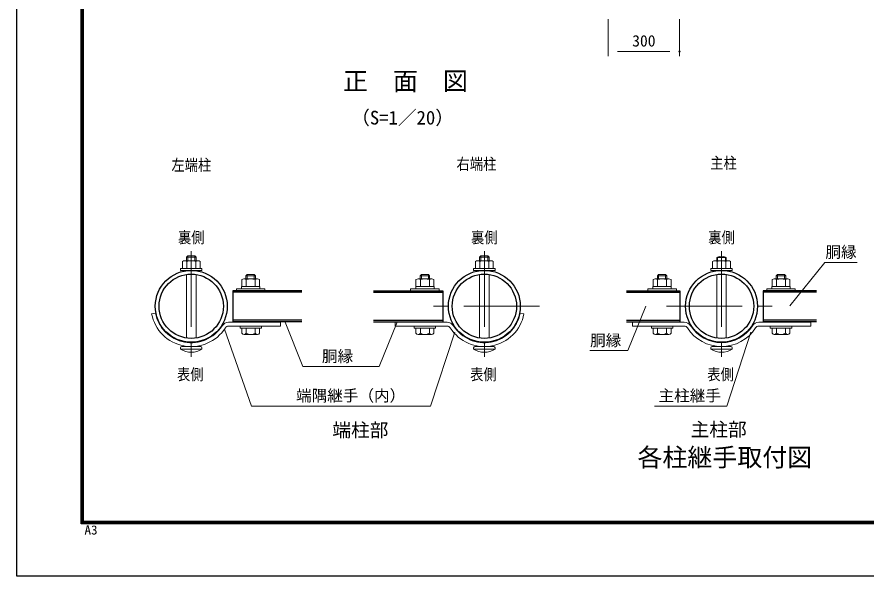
# Model space of a CAD drawing. Units: millimetres, scale not verified. Extents: x -4200 to 4200, y -2970 to 2970.
# Drawn here: x -4200 to -629, y -2970 to -617 of the extents above; entities that cross this region are included whole.
import ezdxf
from ezdxf.enums import TextEntityAlignment as Align

# ---------------------------------------------------------------- set-up
doc = ezdxf.new("R2010")
doc.units = ezdxf.units.MM
doc.header["$LTSCALE"] = 10
doc.header["$PDMODE"] = 32
doc.header["$PDSIZE"] = 5
doc.linetypes.add('USER1', pattern=[50.8, 31.75, -6.35, 6.35, -6.35])
for name, color, linetype, lineweight in [('0-0_D-STR1', 1, 'Continuous', 25), ('0-1_D-BMK', 2, 'USER1', 13), ('0-3_D-STR-DIM', 7, 'Continuous', 13), ('0-6_D-STR3', 3, 'Continuous', 13), ('0-7_D-TTL-TXT', 7, 'Continuous', 25), ('0-A_D-STR-TXT', 7, 'Continuous', 13), ('0-D_D-TTL', 2, 'Continuous', 25)]:
    doc.layers.add(name, color=color, linetype=linetype, lineweight=lineweight)
doc.layers.add('0-5_Defpoints', color=8, linetype='Continuous')
doc.styles.add('ＭＳ ゴシック', font='')
doc.styles.get('ＭＳ ゴシック').set_extended_font_data('MS Gothic')

msp = doc.modelspace()

# ---------------------------------------------------------------- linework, layer by layer
at = {"layer": '0-0_D-STR1'}
for p, q in [((-3001, -1769.43), (-3291.73, -1769.43)), ((-3291.73, -1769.43), (-3291.73, -1899.43)), ((-3001, -1775.43), (-3291.73, -1775.43)), ((-2699.75, -1769.43), (-2409.02, -1769.43)), ((-2699.75, -1775.43), (-2409.02, -1775.43)), ((-2409.02, -1769.43), (-2409.02, -1899.43)), ((-1635.91, -1769.43), (-1411.43, -1769.43)), ((-1635.91, -1775.43), (-1411.43, -1775.43)), ((-1411.43, -1769.43), (-1411.43, -1899.43)), ((-836.95, -1769.43), (-1061.43, -1769.43)), ((-1061.43, -1769.43), (-1061.43, -1899.43)), ((-836.95, -1775.43), (-1061.43, -1775.43)), ((-3001, -1893.43), (-3291.73, -1893.43)), ((-3001, -1899.43), (-3291.73, -1899.43)), ((-2699.75, -1893.43), (-2409.02, -1893.43)), ((-2699.75, -1899.43), (-2409.02, -1899.43)), ((-1635.91, -1893.43), (-1411.43, -1893.43)), ((-1635.91, -1899.43), (-1411.43, -1899.43)), ((-836.95, -1893.43), (-1061.43, -1893.43)), ((-836.95, -1899.43), (-1061.43, -1899.43))]:
    msp.add_line(p, q, dxfattribs=at)
for centre, radius in [((-3466.73, -1834.43), 151.25), ((-3466.73, -1834.43), 135.25), ((-2234.02, -1834.43), 151.25), ((-2234.02, -1834.43), 135.25), ((-1236.43, -1834.43), 151.25), ((-1236.43, -1834.43), 135.25)]:
    msp.add_circle(centre, radius, dxfattribs=at)
at = {"layer": '0-1_D-BMK'}
for p, q in [((-3466.73, -1603.18), (-3466.73, -2065.68)), ((-2234.02, -1603.18), (-2234.02, -2065.68)), ((-1236.43, -1603.18), (-1236.43, -2065.68)), ((-2002.76, -1834.43), (-2465.27, -1834.43)), ((-1467.69, -1834.43), (-1005.18, -1834.43))]:
    msp.add_line(p, q, dxfattribs=at)
at = {"layer": '0-3_D-STR-DIM'}
for p, q in [((-1713.33, -625.44), (-1713.33, -782.34)), ((-1413.33, -625.44), (-1413.33, -782.34)), ((-1673.33, -762.34), (-1453.33, -762.34))]:
    msp.add_line(p, q, dxfattribs=at)
at = {"layer": '0-5_Defpoints'}
msp.add_point((-1413.33, -762.34), dxfattribs=at)
at = {"layer": '0-6_D-STR3'}
for p, q in [((-3486.73, -1628.08), (-3481.33, -1622.68)), ((-3486.73, -1628.08), (-3446.73, -1628.08)), ((-3486.73, -1628.08), (-3486.73, -1642.68)), ((-3481.33, -1642.68), (-3481.33, -1622.68)), ((-3481.33, -1622.68), (-3452.13, -1622.68)), ((-3452.13, -1642.68), (-3452.13, -1622.68)), ((-3446.73, -1628.08), (-3452.13, -1622.68)), ((-3446.73, -1628.08), (-3446.73, -1642.68)), ((-2254.02, -1628.08), (-2248.62, -1622.68)), ((-2214.02, -1628.08), (-2254.02, -1628.08)), ((-2254.02, -1628.08), (-2254.02, -1642.68)), ((-2248.62, -1642.68), (-2248.62, -1622.68)), ((-2219.42, -1622.68), (-2248.62, -1622.68)), ((-2219.42, -1642.68), (-2219.42, -1622.68)), ((-2214.02, -1628.08), (-2219.42, -1622.68)), ((-2214.02, -1628.08), (-2214.02, -1642.68)), ((-1256.43, -1642.68), (-1256.43, -1629.18)), ((-1256.43, -1629.18), (-1216.43, -1629.18)), ((-1253.05, -1642.68), (-1253.05, -1627.56)), ((-1219.82, -1642.68), (-1219.82, -1627.56)), ((-1216.43, -1642.68), (-1216.43, -1629.18)), ((-3511.73, -1675.18), (-3511.73, -1683.18)), ((-3505.23, -1675.18), (-3428.23, -1675.18)), ((-3504.23, -1675.18), (-3504.23, -1646.18)), ((-3429.23, -1675.18), (-3504.23, -1675.18)), ((-3437.84, -1642.68), (-3495.57, -1642.68)), ((-3485.48, -1675.18), (-3485.48, -1646.18)), ((-3447.98, -1675.18), (-3447.98, -1646.18)), ((-3429.23, -1675.18), (-3429.23, -1646.18)), ((-2195.52, -1675.18), (-2272.52, -1675.18)), ((-2271.52, -1675.18), (-2271.52, -1646.18)), ((-2271.52, -1675.18), (-2196.52, -1675.18)), ((-2262.91, -1642.68), (-2205.18, -1642.68)), ((-2252.77, -1675.18), (-2252.77, -1646.18)), ((-2215.27, -1675.18), (-2215.27, -1646.18)), ((-2196.52, -1675.18), (-2196.52, -1646.18)), ((-2189.02, -1675.18), (-2189.02, -1683.18)), ((-1197.93, -1675.18), (-1274.93, -1675.18)), ((-1273.93, -1675.18), (-1273.93, -1646.18)), ((-1273.93, -1675.18), (-1198.93, -1675.18)), ((-1265.32, -1642.68), (-1207.6, -1642.68)), ((-1255.18, -1675.18), (-1255.18, -1646.18)), ((-1217.68, -1675.18), (-1217.68, -1646.18)), ((-1198.93, -1675.18), (-1198.93, -1646.18)), ((-1191.43, -1675.18), (-1191.43, -1683.18)), ((-3421.73, -1683.18), (-3511.73, -1683.18)), ((-3486.73, -1700.67), (-3486.73, -1968.19)), ((-3446.73, -1700.67), (-3446.73, -1968.19)), ((-3236.73, -1718.93), (-3236.73, -1705.93)), ((-3201.73, -1700.93), (-3231.73, -1700.93)), ((-3231.73, -1718.93), (-3231.73, -1700.93)), ((-3201.73, -1718.93), (-3201.73, -1700.93)), ((-3196.73, -1705.93), (-3201.73, -1700.93)), ((-3196.73, -1718.93), (-3196.73, -1705.93)), ((-2504.02, -1705.93), (-2499.02, -1700.93)), ((-2504.02, -1718.93), (-2504.02, -1705.93)), ((-2499.02, -1718.93), (-2499.02, -1700.93)), ((-2499.02, -1700.93), (-2469.02, -1700.93)), ((-2469.02, -1718.93), (-2469.02, -1700.93)), ((-2464.02, -1718.93), (-2464.02, -1705.93)), ((-2279.02, -1683.18), (-2189.02, -1683.18)), ((-2254.02, -1700.67), (-2254.02, -1968.19)), ((-2214.02, -1700.67), (-2214.02, -1968.19)), ((-1506.43, -1718.93), (-1506.43, -1705.93)), ((-1471.43, -1700.93), (-1501.43, -1700.93)), ((-1501.43, -1718.93), (-1501.43, -1700.93)), ((-1466.43, -1705.93), (-1471.43, -1700.93)), ((-1471.43, -1718.93), (-1471.43, -1700.93)), ((-1466.43, -1718.93), (-1466.43, -1705.93)), ((-1281.43, -1683.18), (-1191.43, -1683.18)), ((-1256.43, -1700.67), (-1256.43, -1968.19)), ((-1216.43, -1700.67), (-1216.43, -1968.19)), ((-1006.43, -1705.93), (-1001.43, -1700.93)), ((-1006.43, -1718.93), (-1006.43, -1705.93)), ((-1001.43, -1700.93), (-971.43, -1700.93)), ((-1001.43, -1718.93), (-1001.43, -1700.93)), ((-971.43, -1718.93), (-971.43, -1700.93)), ((-966.43, -1718.93), (-966.43, -1705.93)), ((-3254.23, -1751.43), (-3254.23, -1722.43)), ((-3187.84, -1718.93), (-3245.57, -1718.93)), ((-3235.48, -1751.43), (-3235.48, -1722.43)), ((-3197.98, -1751.43), (-3197.98, -1722.43)), ((-3179.23, -1751.43), (-3179.23, -1722.43)), ((-2521.52, -1751.43), (-2521.52, -1722.43)), ((-2512.91, -1718.93), (-2455.18, -1718.93)), ((-2502.77, -1751.43), (-2502.77, -1722.43)), ((-2465.27, -1751.43), (-2465.27, -1722.43)), ((-2446.52, -1751.43), (-2446.52, -1722.43)), ((-1523.93, -1751.43), (-1523.93, -1722.43)), ((-1457.54, -1718.93), (-1515.27, -1718.93)), ((-1505.18, -1751.43), (-1505.18, -1722.43)), ((-1467.68, -1751.43), (-1467.68, -1722.43)), ((-1448.93, -1751.43), (-1448.93, -1722.43)), ((-1023.93, -1751.43), (-1023.93, -1722.43)), ((-1015.32, -1718.93), (-957.6, -1718.93)), ((-1005.18, -1751.43), (-1005.18, -1722.43)), ((-967.68, -1751.43), (-967.68, -1722.43)), ((-948.93, -1751.43), (-948.93, -1722.43)), ((-3276.73, -1761.43), (-3156.73, -1761.43)), ((-3276.73, -1769.43), (-3276.73, -1761.43)), ((-3276.73, -1769.43), (-3276.73, -1761.43)), ((-3276.73, -1769.43), (-3156.73, -1769.43)), ((-3255.23, -1751.43), (-3178.23, -1751.43)), ((-3255.23, -1761.43), (-3255.23, -1751.43)), ((-3179.23, -1751.43), (-3254.23, -1751.43)), ((-3178.23, -1761.43), (-3178.23, -1751.43)), ((-3156.73, -1769.43), (-3156.73, -1761.43)), ((-3156.73, -1769.43), (-3156.73, -1761.43)), ((-2544.02, -1761.43), (-2424.02, -1761.43)), ((-2544.02, -1769.43), (-2544.02, -1761.43)), ((-2544.02, -1769.43), (-2544.02, -1761.43)), ((-2544.02, -1769.43), (-2424.02, -1769.43)), ((-2445.52, -1751.43), (-2522.52, -1751.43)), ((-2522.52, -1761.43), (-2522.52, -1751.43)), ((-2521.52, -1751.43), (-2446.52, -1751.43)), ((-2445.52, -1761.43), (-2445.52, -1751.43)), ((-2424.02, -1769.43), (-2424.02, -1761.43)), ((-2424.02, -1769.43), (-2424.02, -1761.43)), ((-1546.43, -1761.43), (-1426.43, -1761.43)), ((-1546.43, -1769.43), (-1546.43, -1761.43)), ((-1546.43, -1769.43), (-1546.43, -1761.43)), ((-1546.43, -1769.43), (-1426.43, -1769.43)), ((-1524.93, -1751.43), (-1447.93, -1751.43)), ((-1524.93, -1761.43), (-1524.93, -1751.43)), ((-1448.93, -1751.43), (-1523.93, -1751.43)), ((-1447.93, -1761.43), (-1447.93, -1751.43)), ((-1426.43, -1769.43), (-1426.43, -1761.43)), ((-1426.43, -1769.43), (-1426.43, -1761.43)), ((-1046.43, -1761.43), (-926.43, -1761.43)), ((-1046.43, -1769.43), (-1046.43, -1761.43)), ((-1046.43, -1769.43), (-1046.43, -1761.43)), ((-1046.43, -1769.43), (-926.43, -1769.43)), ((-947.93, -1751.43), (-1024.93, -1751.43)), ((-1024.93, -1761.43), (-1024.93, -1751.43)), ((-1023.93, -1751.43), (-948.93, -1751.43)), ((-947.93, -1761.43), (-947.93, -1751.43)), ((-926.43, -1769.43), (-926.43, -1761.43)), ((-926.43, -1769.43), (-926.43, -1761.43)), ((-3617.68, -1863.65), (-3633.39, -1866.69)), ((-2083.07, -1863.65), (-2067.36, -1866.69)), ((-3309.88, -1901.93), (-3091.73, -1901.93)), ((-3309.88, -1917.93), (-3091.73, -1917.93)), ((-3171.73, -1925.93), (-3261.73, -1925.93)), ((-3254.23, -1901.93), (-3254.23, -1899.43)), ((-3179.23, -1901.93), (-3254.23, -1901.93)), ((-3254.23, -1948.03), (-3254.23, -1925.93)), ((-3179.23, -1925.93), (-3254.23, -1925.93)), ((-3235.52, -1948.03), (-3235.52, -1925.93)), ((-3235.48, -1901.93), (-3235.48, -1899.43)), ((-3197.98, -1901.93), (-3197.98, -1899.43)), ((-3197.94, -1948.03), (-3197.94, -1925.93)), ((-3179.23, -1901.93), (-3179.23, -1899.43)), ((-3179.23, -1948.03), (-3179.23, -1925.93)), ((-3171.73, -1917.93), (-3171.73, -1925.93)), ((-3091.73, -1917.93), (-3091.73, -1901.93)), ((-2609.02, -1917.93), (-2609.02, -1901.93)), ((-2390.87, -1901.93), (-2609.02, -1901.93)), ((-2390.87, -1917.93), (-2609.02, -1917.93)), ((-2529.02, -1917.93), (-2529.02, -1925.93)), ((-2529.02, -1925.93), (-2439.02, -1925.93)), ((-2521.52, -1901.93), (-2521.52, -1899.43)), ((-2521.52, -1901.93), (-2446.52, -1901.93)), ((-2521.52, -1948.03), (-2521.52, -1925.93)), ((-2521.52, -1925.93), (-2446.52, -1925.93)), ((-2502.81, -1948.03), (-2502.81, -1925.93)), ((-2502.77, -1901.93), (-2502.77, -1899.43)), ((-2465.27, -1901.93), (-2465.27, -1899.43)), ((-2465.23, -1948.03), (-2465.23, -1925.93)), ((-2446.52, -1901.93), (-2446.52, -1899.43)), ((-2446.52, -1948.03), (-2446.52, -1925.93)), ((-1393.29, -1901.93), (-1611.43, -1901.93)), ((-1611.43, -1901.93), (-1611.43, -1917.93)), ((-1393.29, -1917.93), (-1611.43, -1917.93)), ((-1531.43, -1917.93), (-1531.43, -1925.93)), ((-1531.43, -1925.93), (-1441.43, -1925.93)), ((-1523.93, -1901.93), (-1523.93, -1899.43)), ((-1523.93, -1901.93), (-1523.93, -1899.43)), ((-1523.93, -1901.93), (-1448.93, -1901.93)), ((-1448.93, -1901.93), (-1523.93, -1901.93)), ((-1523.93, -1948.03), (-1523.93, -1925.93)), ((-1523.93, -1925.93), (-1448.93, -1925.93)), ((-1505.22, -1948.03), (-1505.22, -1925.93)), ((-1505.18, -1901.93), (-1505.18, -1899.43)), ((-1505.18, -1901.93), (-1505.18, -1899.43)), ((-1467.68, -1901.93), (-1467.68, -1899.43)), ((-1467.68, -1901.93), (-1467.68, -1899.43)), ((-1467.64, -1948.03), (-1467.64, -1925.93)), ((-1448.93, -1901.93), (-1448.93, -1899.43)), ((-1448.93, -1901.93), (-1448.93, -1899.43)), ((-1448.93, -1948.03), (-1448.93, -1925.93)), ((-1079.58, -1901.93), (-861.43, -1901.93)), ((-1079.58, -1917.93), (-861.43, -1917.93)), ((-1031.43, -1917.93), (-1031.43, -1925.93)), ((-1031.43, -1925.93), (-941.43, -1925.93)), ((-1023.93, -1901.93), (-1023.93, -1899.43)), ((-1023.93, -1901.93), (-948.93, -1901.93)), ((-1023.93, -1948.03), (-1023.93, -1925.93)), ((-1023.93, -1925.93), (-948.93, -1925.93)), ((-1005.22, -1948.03), (-1005.22, -1925.93)), ((-1005.18, -1901.93), (-1005.18, -1899.43)), ((-967.68, -1901.93), (-967.68, -1899.43)), ((-967.64, -1948.03), (-967.64, -1925.93)), ((-948.93, -1901.93), (-948.93, -1899.43)), ((-948.93, -1948.03), (-948.93, -1925.93)), ((-861.43, -1901.93), (-861.43, -1917.93)), ((-3188.58, -1953.43), (-3244.88, -1953.43)), ((-2512.16, -1953.43), (-2455.87, -1953.43)), ((-1514.58, -1953.43), (-1458.29, -1953.43)), ((-1014.58, -1953.43), (-958.29, -1953.43)), ((-3511.73, -2015.18), (-3511.73, -2009.68)), ((-3511.73, -2015.18), (-3421.73, -2015.18)), ((-3506.73, -2004.18), (-3426.73, -2004.18)), ((-3506.23, -2004.18), (-3427.23, -2004.18)), ((-3421.73, -2015.18), (-3421.73, -2009.68)), ((-2279.02, -2015.18), (-2279.02, -2009.68)), ((-2189.02, -2015.18), (-2279.02, -2015.18)), ((-2194.02, -2004.18), (-2274.02, -2004.18)), ((-2194.52, -2004.18), (-2273.52, -2004.18)), ((-2189.02, -2015.18), (-2189.02, -2009.68)), ((-1281.43, -2015.18), (-1281.43, -2009.68)), ((-1281.43, -2015.18), (-1191.43, -2015.18)), ((-1275.93, -2004.18), (-1196.93, -2004.18)), ((-1191.43, -2015.18), (-1191.43, -2009.68))]:
    msp.add_line(p, q, dxfattribs=at)
for points in [[(-3511.73, -1675.18), (-3421.73, -1675.18), (-3421.73, -1683.18)], [(-2189.02, -1675.18), (-2279.02, -1675.18), (-2279.02, -1683.18)], [(-1191.43, -1675.18), (-1281.43, -1675.18), (-1281.43, -1683.18)], [(-3196.73, -1705.93), (-3236.73, -1705.93), (-3231.73, -1700.93)], [(-2504.02, -1705.93), (-2464.02, -1705.93), (-2469.02, -1700.93)], [(-1466.43, -1705.93), (-1506.43, -1705.93), (-1501.43, -1700.93)], [(-1006.43, -1705.93), (-966.43, -1705.93), (-971.43, -1700.93)], [(-3171.73, -1917.93), (-3261.73, -1917.93), (-3261.73, -1925.93)], [(-2529.02, -1917.93), (-2439.02, -1917.93), (-2439.02, -1925.93)], [(-1531.43, -1917.93), (-1441.43, -1917.93), (-1441.43, -1925.93)], [(-1031.43, -1917.93), (-941.43, -1917.93), (-941.43, -1925.93)]]:
    msp.add_lwpolyline(points, dxfattribs=at)
for centre, radius, start, end in [((-1236.43, -1666.68), 42.5, 61.92751, 118.07249), ((-3494.85, -1656.91), 14.25, 48.86505, 131.13495), ((-3466.73, -1694.65), 51.97, 68.85295, 111.14705), ((-3438.6, -1656.9), 14.24, 48.83491, 131.16509), ((-2262.14, -1656.9), 14.24, 48.83491, 131.16509), ((-2234.02, -1694.65), 51.97, 68.85295, 111.14705), ((-2205.89, -1656.91), 14.25, 48.86505, 131.13495), ((-1264.56, -1656.9), 14.24, 48.83491, 131.16509), ((-1236.43, -1694.65), 51.97, 68.85295, 111.14705), ((-1208.31, -1656.91), 14.25, 48.86505, 131.13495), ((-3244.85, -1733.16), 14.25, 48.86505, 131.13495), ((-3216.73, -1770.9), 51.97, 68.85295, 111.14705), ((-3188.6, -1733.15), 14.24, 48.83491, 131.16509), ((-2512.14, -1733.15), 14.24, 48.83491, 131.16509), ((-2484.02, -1770.9), 51.97, 68.85295, 111.14705), ((-2455.89, -1733.16), 14.25, 48.86505, 131.13495), ((-1514.56, -1733.16), 14.25, 48.86505, 131.13495), ((-1486.43, -1770.9), 51.97, 68.85295, 111.14705), ((-1458.31, -1733.15), 14.24, 48.83491, 131.16509), ((-1014.56, -1733.15), 14.24, 48.83491, 131.16509), ((-986.43, -1770.9), 51.97, 68.85295, 111.14705), ((-958.31, -1733.16), 14.25, 48.86505, 131.13495), ((-3466.73, -1834.43), 169.75, 190.95712, 327.61089), ((-3466.73, -1834.43), 153.75, 190.95712, 327.61089), ((-2234.02, -1834.43), 169.75, 212.38911, 349.04288), ((-2234.02, -1834.43), 153.75, 212.38911, 349.04288), ((-3309.88, -1933.93), 32, 90, 147.61089), ((-3309.88, -1933.93), 16, 90, 147.61089), ((-2390.87, -1933.93), 32, 32.38911, 90), ((-2390.87, -1933.93), 16, 32.38911, 90), ((-1393.29, -1933.93), 32, 32.38911, 90), ((-1393.29, -1933.93), 16, 32.38911, 90), ((-1236.43, -1834.43), 169.75, 212.38911, 270), ((-1236.43, -1834.43), 153.75, 212.38911, 270), ((-1236.43, -1834.43), 153.75, 270, 327.61089), ((-1236.43, -1834.43), 169.75, 270, 327.61089), ((-1079.58, -1933.93), 32, 90, 147.61089), ((-1079.58, -1933.93), 16, 90, 147.61089), ((-3244.88, -1942.63), 10.8, 210, 330), ((-3216.73, -1918.04), 35.39, 237.93138, 302.06862), ((-3188.58, -1942.63), 10.8, 210, 330), ((-2512.16, -1942.63), 10.8, 210, 330), ((-2484.02, -1918.04), 35.39, 237.93138, 302.06862), ((-2455.87, -1942.63), 10.8, 210, 330), ((-1514.58, -1942.63), 10.8, 210, 330), ((-1486.43, -1918.04), 35.39, 237.93138, 302.06862), ((-1458.29, -1942.63), 10.8, 210, 330), ((-1014.58, -1942.63), 10.8, 210, 330), ((-986.43, -1918.04), 35.39, 237.93138, 302.06862), ((-958.29, -1942.63), 10.8, 210, 330), ((-3506.23, -2009.68), 5.5, 90, 180), ((-3466.73, -1943.79), 84.39, 237.77316, 302.22684), ((-3427.23, -2009.68), 5.5, 0, 90), ((-2273.52, -2009.68), 5.5, 90, 180), ((-2234.02, -1943.79), 84.39, 237.77316, 302.22684), ((-2194.52, -2009.68), 5.5, 0, 90), ((-1275.93, -2009.68), 5.5, 90, 180), ((-1236.43, -1943.79), 84.39, 237.77316, 302.22684), ((-1196.93, -2009.68), 5.5, 0, 90)]:
    msp.add_arc(centre, radius, start, end, dxfattribs=at)
at = {"layer": '0-A_D-STR-TXT'}
for p, q in [((-802.14, -1650.1), (-949.51, -1832.72)), ((-802.14, -1650.1), (-666.22, -1650.1)), ((-1630.29, -2021.06), (-1555.37, -1834.38)), ((-2996.88, -2087.97), (-3071.79, -1901.29)), ((-2676.28, -2087.97), (-2601.37, -1901.29)), ((-3213.29, -2254.61), (-3327.38, -1930.54)), ((-2459.87, -2254.61), (-2358.23, -1943.05)), ((-1214.32, -2254.61), (-1112.67, -1943.05)), ((-1790.58, -2021.06), (-1630.29, -2021.06)), ((-2996.88, -2087.97), (-2676.28, -2087.97)), ((-3213.29, -2254.61), (-2749.78, -2254.61)), ((-2459.87, -2254.61), (-2923.38, -2254.61)), ((-1214.32, -2254.61), (-1518.84, -2254.61))]:
    msp.add_line(p, q, dxfattribs=at)
at = {"layer": '0-D_D-TTL'}
for points in [[(-4199.73, 2970.08), (4200.27, 2970.08), (4200.27, -2969.92), (-4199.73, -2969.92)], [(-3929.73, 2750.08), (3930.27, 2750.08), (3930.27, -2749.92), (-3929.73, -2749.92)], [(-3927.23, 2747.58), (3927.77, 2747.58), (3927.77, -2747.42), (-3927.23, -2747.42)], [(-3924.73, 2745.08), (3925.27, 2745.08), (3925.27, -2744.92), (-3924.73, -2744.92)], [(-3922.23, 2742.58), (3922.77, 2742.58), (3922.77, -2742.42), (-3922.23, -2742.42)], [(-3919.73, 2740.08), (3920.27, 2740.08), (3920.27, -2739.92), (-3919.73, -2739.92)]]:
    msp.add_lwpolyline(points, close=True, dxfattribs=at)

# ---------------------------------------------------------------- texts
at = {"layer": '0-3_D-STR-DIM', "style": 'ＭＳ ゴシック'}
msp.add_text('300', height=48.09, dxfattribs=at).set_placement((-1612.2, -755.59), align=Align.BOTTOM_LEFT)
at = {"layer": '0-7_D-TTL-TXT', "style": 'ＭＳ ゴシック'}
for s, height, p in [('正\u3000面\u3000図', 76.98, (-2828.16, -948.2)), ('（S=1／20）', 57.7, (-2794.19, -1086.71)), ('端柱部', 57.7, (-2873.42, -2401.67)), ('主柱部', 57.7, (-1366.5, -2399.22)), ('各柱継手取付図', 76.98, (-1590.11, -2531.98))]:
    msp.add_text(s, height=height, dxfattribs=at).set_placement(p, align=Align.BOTTOM_LEFT)
at = {"layer": '0-A_D-STR-TXT', "style": 'ＭＳ ゴシック', "width": 0.85}
for s, p in [('左端柱', (-3550.05, -1278.35)), ('右端柱', (-2350.96, -1273.97)), ('主柱', (-1283.88, -1269.77)), ('裏側', (-3522.63, -1583.33)), ('裏側', (-2289.92, -1583.33)), ('裏側', (-1292.33, -1583.33)), ('表側', (-3526.62, -2159.56)), ('表側', (-2293.91, -2159.56)), ('表側', (-1296.32, -2159.56))]:
    msp.add_text(s, height=48.09, dxfattribs=at).set_placement(p, align=Align.BOTTOM_LEFT)
at = {"layer": '0-A_D-STR-TXT', "style": 'ＭＳ ゴシック'}
for s, p in [('胴縁', (-799.59, -1644.58)), ('胴縁', (-1789.15, -2016.21)), ('胴縁', (-2917.19, -2083.12)), ('端隅継手（内）', (-3025.95, -2248.84)), ('主柱継手', (-1501.37, -2248.84))]:
    msp.add_text(s, height=48.09, dxfattribs=at).set_placement(p, align=Align.BOTTOM_LEFT)
at = {"layer": '0-D_D-TTL', "style": 'ＭＳ ゴシック', "width": 1.05}
msp.add_text('A3', height=38.48, dxfattribs=at).set_placement((-3915.82, -2806.73), align=Align.BOTTOM_LEFT)

doc.saveas('drawing.dxf')
